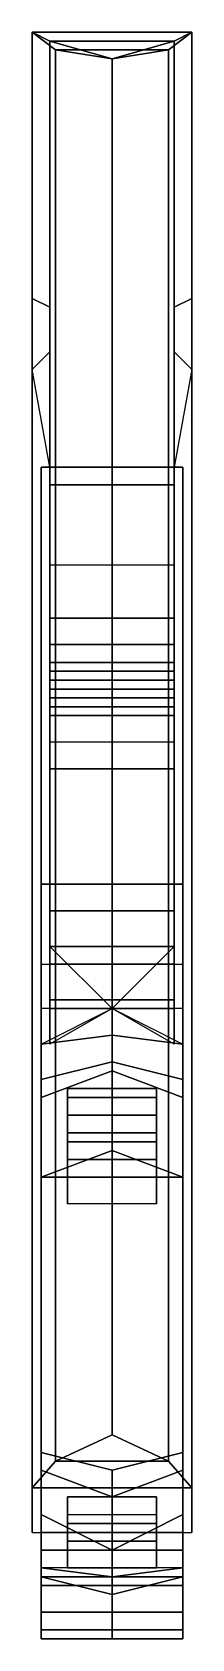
# Model space of a CAD drawing. Header units: millimetres. Extents: x -0.1 to 1, y 0 to 14.3.
# Drawn here: x -0.09 to 0.09, y 0.02 to 1.83 of the extents above.
import ezdxf

# ---------------------------------------------------------------- set-up
doc = ezdxf.new("R2010")
doc.units = ezdxf.units.MM

msp = doc.modelspace()

# ---------------------------------------------------------------- linework, layer by layer
for points in [[(-0.0636, 1.81, 0.0936), (-0.09, 1.83, 0.03), (-0.09, 0.19, 0.03), (-0.0636, 0.22, 0.0936)], [(-0.09, 1.83, -0.05), (-0.09, 1.53, -0.05), (-0.09, 0.19, 0.03), (-0.09, 1.83, 0.03)], [(0.09, 1.83, 0.03), (0.09, 1.83, -0.05), (-0.09, 1.83, -0.05), (-0.09, 1.83, 0.03)], [(0.09, 1.83, -0.05), (0.07, 1.82, -0.08), (-0.07, 1.82, -0.08), (-0.09, 1.83, -0.05)], [(-0.07, 1.82, -0.08), (-0.07, 1.52, -0.08), (-0.09, 1.53, -0.05), (-0.09, 1.83, -0.05)], [(0.0636, 1.81, 0.0936), (0.09, 1.83, 0.03), (-0.09, 1.83, 0.03), (-0.0636, 1.81, 0.0936)], [(0.09, 1.83, 0.03), (0.0636, 1.81, 0.0936), (0.0636, 0.22, 0.0936), (0.09, 0.19, 0.03)], [(0.09, 1.53, -0.05), (0.07, 1.52, -0.08), (0.07, 1.82, -0.08), (0.09, 1.83, -0.05)], [(0.09, 0.19, 0.03), (0.09, 1.53, -0.05), (0.09, 1.83, -0.05), (0.09, 1.83, 0.03)], [(0.07, 1.82, -0.08), (0.07, 1.82, -0.17), (-0.07, 1.82, -0.17), (-0.07, 1.82, -0.08)], [(-0.07, 1.82, -0.17), (-0.07, 1.47, -0.11), (-0.07, 1.52, -0.08), (-0.07, 1.82, -0.08)], [(-0.07, 1.82, -0.17), (-0.07, 1.34, -0.17), (-0.07, 1.34, -0.11), (-0.07, 1.47, -0.11)], [(0.07, 1.82, -0.17), (0, 1.8, -0.21), (0, 1.8, -0.21), (-0.07, 1.82, -0.17)], [(0, 1.8, -0.21), (0, 1.34, -0.21), (-0.07, 1.34, -0.17), (-0.07, 1.82, -0.17)], [(0.07, 1.82, -0.17), (0.07, 1.34, -0.17), (0, 1.34, -0.21), (0, 1.8, -0.21)], [(0.07, 1.52, -0.08), (0.07, 1.47, -0.11), (0.07, 1.82, -0.17), (0.07, 1.82, -0.08)], [(0.07, 1.34, -0.11), (0.07, 1.34, -0.17), (0.07, 1.82, -0.17), (0.07, 1.47, -0.11)], [(0, 1.8, 0.12), (-0.0636, 1.81, 0.0936), (-0.0636, 0.22, 0.0936), (0, 0.25, 0.12)], [(0, 1.8, 0.12), (0.0636, 1.81, 0.0936), (-0.0636, 1.81, 0.0936), (0, 1.8, 0.12)], [(0.0636, 1.81, 0.0936), (0, 1.8, 0.12), (0, 0.25, 0.12), (0.0636, 0.22, 0.0936)], [(-0.09, 1.45, -0.1), (-0.09, 0.14, -0.1), (-0.09, 0.19, 0.03), (-0.09, 1.53, -0.05)], [(-0.07, 1.52, -0.08), (-0.07, 1.47, -0.11), (-0.09, 1.45, -0.1), (-0.09, 1.53, -0.05)], [(0.09, 1.45, -0.1), (0.07, 1.47, -0.11), (0.07, 1.52, -0.08), (0.09, 1.53, -0.05)], [(0.09, 0.19, 0.03), (0.09, 0.14, -0.1), (0.09, 1.45, -0.1), (0.09, 1.53, -0.05)], [(-0.07, 1.47, -0.11), (-0.07, 1.34, -0.11), (-0.07, 1.34, -0.11), (-0.09, 1.45, -0.1)], [(0.07, 1.34, -0.11), (0.07, 1.34, -0.11), (0.07, 1.47, -0.11), (0.09, 1.45, -0.1)], [(-0.08, 1.34, -0.19), (-0.08, 0.02, -0.19), (-0.08, 0.08, -0.1), (-0.08, 1.34, -0.1)], [(-0.07, 1.34, -0.17), (-0.08, 1.34, -0.19), (-0.08, 1.34, -0.1), (-0.07, 1.34, -0.11)], [(0.07, 1.34, -0.19), (0.07, 1.32, -0.23), (-0.07, 1.32, -0.23), (-0.07, 1.34, -0.19)], [(-0.07, 1.32, -0.23), (-0.07, 0.78, -0.23), (-0.07, 0.87, -0.19), (-0.07, 1.34, -0.19)], [(0.07, 0.87, -0.19), (0.07, 0.78, -0.23), (0.07, 1.32, -0.23), (0.07, 1.34, -0.19)], [(0.08, 1.34, -0.1), (0.08, 1.34, -0.19), (0.07, 1.34, -0.17), (0.07, 1.34, -0.11)], [(0.08, 0.08, -0.1), (0.08, 0.02, -0.19), (0.08, 1.34, -0.19), (0.08, 1.34, -0.1)], [(0.07, 1.32, -0.23), (0.07, 0.78, -0.23), (-0.07, 0.78, -0.23), (-0.07, 1.32, -0.23)], [(-0.07, 1.17, -0.27), (-0.07, 1.08, -0.27), (-0.07, 1.03, -0.23), (-0.07, 1.23, -0.23)], [(0.07, 1.23, -0.23), (0.07, 1.17, -0.27), (-0.07, 1.17, -0.27), (-0.07, 1.23, -0.23)], [(0.07, 1.03, -0.23), (0.07, 1.08, -0.27), (0.07, 1.17, -0.27), (0.07, 1.23, -0.23)], [(-0.07, 1.14, -0.31), (-0.07, 1.11, -0.31), (-0.07, 1.08, -0.27), (-0.07, 1.17, -0.27)], [(0.07, 1.17, -0.27), (0.07, 1.14, -0.31), (-0.07, 1.14, -0.31), (-0.07, 1.17, -0.27)], [(0.07, 1.08, -0.27), (0.07, 1.11, -0.31), (0.07, 1.14, -0.31), (0.07, 1.17, -0.27)], [(0.07, 1.14, -0.31), (0.07, 1.12, -0.38), (-0.07, 1.12, -0.38), (-0.07, 1.14, -0.31)], [(-0.07, 1.12, -0.38), (-0.07, 1.11, -0.38), (-0.07, 1.11, -0.31), (-0.07, 1.14, -0.31)], [(0.07, 1.11, -0.31), (0.07, 1.11, -0.38), (0.07, 1.12, -0.38), (0.07, 1.14, -0.31)], [(-0.07, 1.1, -0.42), (-0.07, 1.09, -0.42), (-0.07, 1.11, -0.38), (-0.07, 1.12, -0.38)], [(0.07, 1.12, -0.38), (0.07, 1.1, -0.42), (-0.07, 1.1, -0.42), (-0.07, 1.12, -0.38)], [(-0.07, 1.08, -0.27), (-0.07, 1.11, -0.31), (0.07, 1.11, -0.31), (0.07, 1.08, -0.27)], [(-0.07, 1.11, -0.31), (-0.07, 1.11, -0.38), (0.07, 1.11, -0.38), (0.07, 1.11, -0.31)], [(-0.07, 1.11, -0.38), (-0.07, 1.09, -0.42), (0.07, 1.09, -0.42), (0.07, 1.11, -0.38)], [(0.07, 1.11, -0.38), (0.07, 1.09, -0.42), (0.07, 1.1, -0.42), (0.07, 1.12, -0.38)], [(0.07, 1.1, -0.42), (0.07, 1.07, -0.47), (-0.07, 1.07, -0.47), (-0.07, 1.1, -0.42)], [(-0.07, 1.07, -0.47), (-0.07, 1.06, -0.46), (-0.07, 1.09, -0.42), (-0.07, 1.1, -0.42)], [(-0.07, 1.09, -0.42), (-0.07, 1.06, -0.46), (0.07, 1.06, -0.46), (0.07, 1.09, -0.42)], [(0.07, 1.09, -0.42), (0.07, 1.06, -0.46), (0.07, 1.07, -0.47), (0.07, 1.1, -0.42)], [(-0.07, 1.03, -0.23), (-0.07, 1.08, -0.27), (0.07, 1.08, -0.27), (0.07, 1.03, -0.23)], [(0.07, 1.07, -0.47), (0.07, 1, -0.5), (-0.07, 1, -0.5), (-0.07, 1.07, -0.47)], [(-0.07, 1, -0.5), (-0.07, 1, -0.49), (-0.07, 1.06, -0.46), (-0.07, 1.07, -0.47)], [(0.07, 1.06, -0.46), (0.07, 1, -0.49), (0.07, 1, -0.5), (0.07, 1.07, -0.47)], [(-0.07, 1.06, -0.46), (-0.07, 1, -0.49), (0.07, 1, -0.49), (0.07, 1.06, -0.46)], [(-0.07, 1, -0.49), (-0.07, 0.84, -0.49), (0.07, 0.84, -0.49), (0.07, 1, -0.49)], [(0.07, 1, -0.5), (0.07, 0.8, -0.5), (-0.07, 0.8, -0.5), (-0.07, 1, -0.5)], [(-0.07, 0.69, -0.5), (-0.07, 0.84, -0.49), (-0.07, 1, -0.49), (-0.07, 1, -0.5)], [(0.07, 1, -0.49), (0.07, 0.84, -0.49), (0.07, 0.69, -0.5), (0.07, 1, -0.5)], [(0.08, 0.87, -0.19), (0.08, 0.09, -0.21), (-0.08, 0.09, -0.21), (-0.08, 0.87, -0.19)], [(-0.08, 0.09, -0.21), (-0.08, 0.02, -0.21), (-0.08, 0.02, -0.19), (-0.08, 0.87, -0.19)], [(-0.08, 0.16, -0.24), (-0.08, 0.09, -0.21), (-0.08, 0.87, -0.19), (-0.08, 0.78, -0.23)], [(-0.08, 0.87, -0.19), (-0.08, 0.09, -0.21), (0.08, 0.09, -0.21), (0.08, 0.87, -0.19)], [(0.08, 0.02, -0.19), (0.08, 0.02, -0.21), (0.08, 0.09, -0.21), (0.08, 0.87, -0.19)], [(0.08, 0.87, -0.19), (0.08, 0.09, -0.21), (0.08, 0.16, -0.24), (0.08, 0.78, -0.23)], [(-0.07, 0.84, -0.49), (-0.07, 0.78, -0.46), (0.07, 0.78, -0.46), (0.07, 0.84, -0.49)], [(-0.07, 0.69, -0.5), (-0.07, 0.69, -0.5), (-0.07, 0.78, -0.46), (-0.07, 0.84, -0.49)], [(0.07, 0.78, -0.46), (0.07, 0.69, -0.5), (0.07, 0.69, -0.5), (0.07, 0.84, -0.49)], [(0.07, 0.8, -0.5), (0, 0.73, -0.51), (0, 0.73, -0.51), (-0.07, 0.8, -0.5)], [(0, 0.73, -0.51), (-0.07, 0.69, -0.5), (-0.07, 0.69, -0.5), (-0.07, 0.8, -0.5)], [(0.07, 0.69, -0.5), (0, 0.73, -0.51), (0, 0.73, -0.51), (0.07, 0.8, -0.5)], [(-0.08, 0.21, -0.3), (-0.08, 0.16, -0.24), (-0.08, 0.78, -0.23), (-0.08, 0.73, -0.3)], [(-0.08, 0.73, -0.3), (-0.08, 0.78, -0.23), (0.08, 0.78, -0.23), (0.08, 0.73, -0.3)], [(-0.07, 0.78, -0.46), (-0.07, 0.74, -0.41), (0.07, 0.74, -0.41), (0.07, 0.78, -0.46)], [(-0.07, 0.69, -0.5), (-0.07, 0.69, -0.5), (-0.07, 0.74, -0.41), (-0.07, 0.78, -0.46)], [(0.07, 0.74, -0.41), (0.07, 0.69, -0.5), (0.07, 0.69, -0.5), (0.07, 0.78, -0.46)], [(0.08, 0.78, -0.23), (0.08, 0.16, -0.24), (0.08, 0.21, -0.3), (0.08, 0.73, -0.3)], [(-0.08, 0.23, -0.35), (-0.08, 0.21, -0.3), (-0.08, 0.73, -0.3), (-0.08, 0.69, -0.5)], [(-0.08, 0.69, -0.5), (-0.08, 0.69, -0.5), (0, 0.73, -0.51), (0, 0.7, -0.53)], [(-0.07, 0.69, -0.5), (-0.07, 0.69, -0.5), (-0.07, 0.73, -0.3), (-0.07, 0.74, -0.41)], [(-0.07, 0.74, -0.41), (-0.07, 0.73, -0.3), (0.07, 0.73, -0.3), (0.07, 0.74, -0.41)], [(0, 0.7, -0.53), (0, 0.73, -0.51), (0.08, 0.69, -0.5)], [(0.07, 0.73, -0.3), (0.07, 0.69, -0.5), (0.07, 0.69, -0.5), (0.07, 0.74, -0.41)], [(0.08, 0.73, -0.3), (0.08, 0.21, -0.3), (0.08, 0.23, -0.35), (0.08, 0.69, -0.5)], [(-0.08, 0.65, -0.53), (-0.08, 0.69, -0.5), (0, 0.7, -0.53), (0, 0.67, -0.55)], [(-0.08, 0.23, -0.43), (-0.08, 0.23, -0.35), (-0.08, 0.69, -0.5), (-0.08, 0.65, -0.53)], [(0, 0.67, -0.55), (0, 0.7, -0.53), (0.08, 0.69, -0.5), (0.08, 0.65, -0.53)], [(0.08, 0.69, -0.5), (0.08, 0.23, -0.35), (0.08, 0.23, -0.43), (0.08, 0.65, -0.53)], [(-0.08, 0.63, -0.57), (-0.08, 0.65, -0.53), (0, 0.67, -0.55), (0, 0.66, -0.58)], [(0, 0.66, -0.58), (0, 0.67, -0.55), (0.08, 0.65, -0.53), (0.08, 0.63, -0.57)], [(-0.08, 0.54, -0.99), (-0.08, 0.63, -0.57), (0, 0.66, -0.58), (0, 0.57, -0.98)], [(0, 0.57, -0.98), (0, 0.66, -0.58), (0.08, 0.63, -0.57), (0.08, 0.54, -0.99)], [(-0.08, 0.1, -0.94), (-0.08, 0.23, -0.43), (-0.08, 0.65, -0.53), (-0.08, 0.63, -0.57)], [(0.05, 0.61, -1.14), (0.05, 0.64, -1.17), (-0.05, 0.64, -1.17), (-0.05, 0.61, -1.14)], [(-0.05, 0.64, -1.17), (-0.05, 0.63, -1.19), (-0.05, 0.59, -1.16), (-0.05, 0.61, -1.14)], [(0.05, 0.64, -1.17), (0.05, 0.63, -1.19), (-0.05, 0.63, -1.19), (-0.05, 0.64, -1.17)], [(0.05, 0.59, -1.16), (0.05, 0.63, -1.19), (0.05, 0.64, -1.17), (0.05, 0.61, -1.14)], [(0.08, 0.65, -0.53), (0.08, 0.23, -0.43), (0.08, 0.1, -0.94), (0.08, 0.63, -0.57)], [(-0.08, 0.1, -0.97), (-0.08, 0.1, -0.94), (-0.08, 0.63, -0.57), (-0.08, 0.54, -0.99)], [(-0.05, 0.59, -1.16), (-0.05, 0.63, -1.19), (0.05, 0.63, -1.19), (0.05, 0.59, -1.16)], [(0.08, 0.63, -0.57), (0.08, 0.1, -0.94), (0.08, 0.1, -0.97), (0.08, 0.54, -0.99)], [(0.05, 0.59, -1.1), (0.05, 0.61, -1.14), (-0.05, 0.61, -1.14), (-0.05, 0.59, -1.1)], [(-0.05, 0.61, -1.14), (-0.05, 0.59, -1.16), (-0.05, 0.56, -1.12), (-0.05, 0.59, -1.1)], [(0.05, 0.56, -1.12), (0.05, 0.59, -1.16), (0.05, 0.61, -1.14), (0.05, 0.59, -1.1)], [(-0.05, 0.56, -1.12), (-0.05, 0.59, -1.16), (0.05, 0.59, -1.16), (0.05, 0.56, -1.12)], [(0.05, 0.58, -1.06), (0.05, 0.59, -1.1), (-0.05, 0.59, -1.1), (-0.05, 0.58, -1.06)], [(-0.05, 0.59, -1.1), (-0.05, 0.56, -1.12), (-0.05, 0.54, -1.06), (-0.05, 0.58, -1.06)], [(0.05, 0.58, -1.01), (0.05, 0.58, -1.06), (-0.05, 0.58, -1.06), (-0.05, 0.58, -1.01)], [(-0.05, 0.58, -1.06), (-0.05, 0.54, -1.06), (-0.05, 0.54, -1.01), (-0.05, 0.58, -1.01)], [(-0.05, 0.58, -1.01), (-0.05, 0.54, -1.01), (-0.05, 0.51, -0.96), (-0.05, 0.54, -0.96)], [(0.05, 0.54, -0.96), (0.05, 0.58, -1.01), (-0.05, 0.58, -1.01), (-0.05, 0.54, -0.96)], [(0.05, 0.54, -1.06), (0.05, 0.56, -1.12), (0.05, 0.59, -1.1), (0.05, 0.58, -1.06)], [(0.05, 0.54, -1.01), (0.05, 0.54, -1.06), (0.05, 0.58, -1.06), (0.05, 0.58, -1.01)], [(0.05, 0.51, -0.96), (0.05, 0.54, -1.01), (0.05, 0.58, -1.01), (0.05, 0.54, -0.96)], [(-0.08, 0.54, -0.99), (0, 0.57, -0.98), (0, 0.57, -0.98), (0.08, 0.54, -0.99)], [(-0.05, 0.54, -1.06), (-0.05, 0.56, -1.12), (0.05, 0.56, -1.12), (0.05, 0.54, -1.06)], [(-0.08, 0.12, -1.01), (-0.08, 0.1, -0.97), (-0.08, 0.54, -0.99), (-0.08, 0.19, -1.01)], [(-0.08, 0.19, -1.01), (-0.08, 0.54, -0.99), (0.08, 0.54, -0.99), (0.08, 0.19, -1.01)], [(-0.05, 0.54, -1.01), (-0.05, 0.54, -1.06), (0.05, 0.54, -1.06), (0.05, 0.54, -1.01)], [(-0.05, 0.51, -0.96), (-0.05, 0.54, -1.01), (0.05, 0.54, -1.01), (0.05, 0.51, -0.96)], [(0.08, 0.54, -0.99), (0.08, 0.1, -0.97), (0.08, 0.12, -1.01), (0.08, 0.19, -1.01)], [(0, 0.25, 0.12), (-0.0636, 0.22, 0.0936), (0.0636, 0.22, 0.0936), (0, 0.25, 0.12)], [(-0.0636, 0.22, 0.0936), (-0.09, 0.19, 0.03), (0.09, 0.19, 0.03), (0.0636, 0.22, 0.0936)], [(0, 0.21, -0.43), (0, 0.21, -0.35), (-0.08, 0.23, -0.35), (-0.08, 0.23, -0.43)], [(0, 0.09, -0.93), (0, 0.21, -0.43), (-0.08, 0.23, -0.43), (-0.08, 0.1, -0.94)], [(0, 0.21, -0.35), (0, 0.18, -0.3), (-0.08, 0.21, -0.3), (-0.08, 0.23, -0.35)], [(0.08, 0.23, -0.35), (0.08, 0.21, -0.3), (0, 0.18, -0.3), (0, 0.21, -0.35)], [(0.08, 0.23, -0.43), (0.08, 0.23, -0.35), (0, 0.21, -0.35), (0, 0.21, -0.43)], [(0.08, 0.1, -0.94), (0.08, 0.23, -0.43), (0, 0.21, -0.43), (0, 0.09, -0.93)], [(0, 0.18, -0.3), (0, 0.12, -0.24), (-0.08, 0.16, -0.24), (-0.08, 0.21, -0.3)], [(0.08, 0.21, -0.3), (0.08, 0.16, -0.24), (0, 0.12, -0.24), (0, 0.18, -0.3)], [(-0.09, 0.19, 0.03), (-0.09, 0.14, -0.1), (0.09, 0.14, -0.1), (0.09, 0.19, 0.03)], [(0.08, 0.19, -1.01), (0.08, 0.12, -1.01), (-0.08, 0.12, -1.01), (-0.08, 0.19, -1.01)], [(-0.05, 0.15, -0.09), (-0.05, 0.13, -0.06), (-0.05, 0.15, 0.02), (-0.05, 0.18)], [(-0.05, 0.18), (-0.05, 0.15, 0.02), (0.05, 0.15, 0.02), (0.05, 0.18)], [(0.05, 0.16, -1.01), (0.05, 0.18, -1.1), (-0.05, 0.18, -1.1), (-0.05, 0.16, -1.01)], [(-0.05, 0.18, -1.1), (-0.05, 0.14, -1.11), (-0.05, 0.12, -1.01), (-0.05, 0.16, -1.01)], [(0.05, 0.18, -1.1), (0.05, 0.14, -1.11), (-0.05, 0.14, -1.11), (-0.05, 0.18, -1.1)], [(0.05, 0.15, 0.02), (0.05, 0.13, -0.06), (0.05, 0.15, -0.09), (0.05, 0.18)], [(0.05, 0.12, -1.01), (0.05, 0.14, -1.11), (0.05, 0.18, -1.1), (0.05, 0.16, -1.01)], [(0, 0.12, -0.24), (0, 0.07, -0.23), (-0.08, 0.09, -0.21), (-0.08, 0.16, -0.24)], [(0.05, 0.15, -0.09), (0.05, 0.13, -0.06), (-0.05, 0.13, -0.06), (-0.05, 0.15, -0.09)], [(-0.05, 0.13, -0.06), (-0.05, 0.13, -0.03), (-0.05, 0.15, 0.02)], [(-0.05, 0.13, -0.03), (-0.05, 0.1, -0.01), (-0.05, 0.12, 0.02), (-0.05, 0.15, 0.02)], [(-0.05, 0.15, 0.02), (-0.05, 0.12, 0.02), (0.05, 0.12, 0.02), (0.05, 0.15, 0.02)], [(0.08, 0.16, -0.24), (0.08, 0.09, -0.21), (0, 0.07, -0.23), (0, 0.12, -0.24)], [(0.05, 0.15, 0.02), (0.05, 0.13, -0.03), (0.05, 0.13, -0.06), (0.05, 0.15, 0.02)], [(0.05, 0.12, 0.02), (0.05, 0.1, -0.01), (0.05, 0.13, -0.03), (0.05, 0.15, 0.02)], [(-0.08, 0.14, -0.1), (-0.08, 0.08, -0.1), (0.08, 0.08, -0.1), (0.08, 0.14, -0.1)], [(-0.05, 0.12, -1.01), (-0.05, 0.14, -1.11), (0.05, 0.14, -1.11), (0.05, 0.12, -1.01)], [(0.05, 0.13, -0.06), (0.05, 0.13, -0.03), (-0.05, 0.13, -0.03), (-0.05, 0.13, -0.06)], [(0.05, 0.13, -0.03), (0.05, 0.1, -0.01), (-0.05, 0.1, -0.01), (-0.05, 0.13, -0.03)], [(0.08, 0.12, -1.01), (0.08, 0.1, -0.97), (-0.08, 0.1, -0.97), (-0.08, 0.12, -1.01)], [(-0.05, 0.12, 0.02), (-0.05, 0.1, -0.01), (0.05, 0.1, -0.01), (0.05, 0.12, 0.02)], [(0, 0.09, -0.98), (0, 0.09, -0.93), (-0.08, 0.1, -0.94), (-0.08, 0.1, -0.97)], [(0.08, 0.1, -0.97), (0.08, 0.1, -0.94), (0, 0.09, -0.93), (0, 0.09, -0.98)], [(0, 0.07, -0.23), (0, 0.02, -0.23), (-0.08, 0.02, -0.21), (-0.08, 0.09, -0.21)], [(-0.08, 0.02, -0.19), (-0.08, 0.03, -0.13), (-0.08, 0.05, -0.11), (-0.08, 0.08, -0.1)], [(-0.08, 0.08, -0.1), (-0.08, 0.05, -0.11), (0.08, 0.05, -0.11), (0.08, 0.08, -0.1)], [(0.08, 0.09, -0.21), (0.08, 0.02, -0.21), (0, 0.02, -0.23), (0, 0.07, -0.23)], [(0.08, 0.05, -0.11), (0.08, 0.03, -0.13), (0.08, 0.02, -0.19), (0.08, 0.08, -0.1)], [(-0.08, 0.05, -0.11), (-0.08, 0.03, -0.13), (0.08, 0.03, -0.13), (0.08, 0.05, -0.11)], [(0.08, 0.02, -0.19), (0.08, 0.03, -0.13), (-0.08, 0.03, -0.13), (-0.08, 0.02, -0.19)], [(-0.08, 0.02, -0.19), (-0.08, 0.02, -0.21), (0.08, 0.02, -0.21), (0.08, 0.02, -0.19)], [(0, 0.02, -0.23), (0.08, 0.02, -0.21), (-0.08, 0.02, -0.21), (0, 0.02, -0.23)]]:
    msp.add_3dface(points)

doc.saveas('drawing.dxf')
